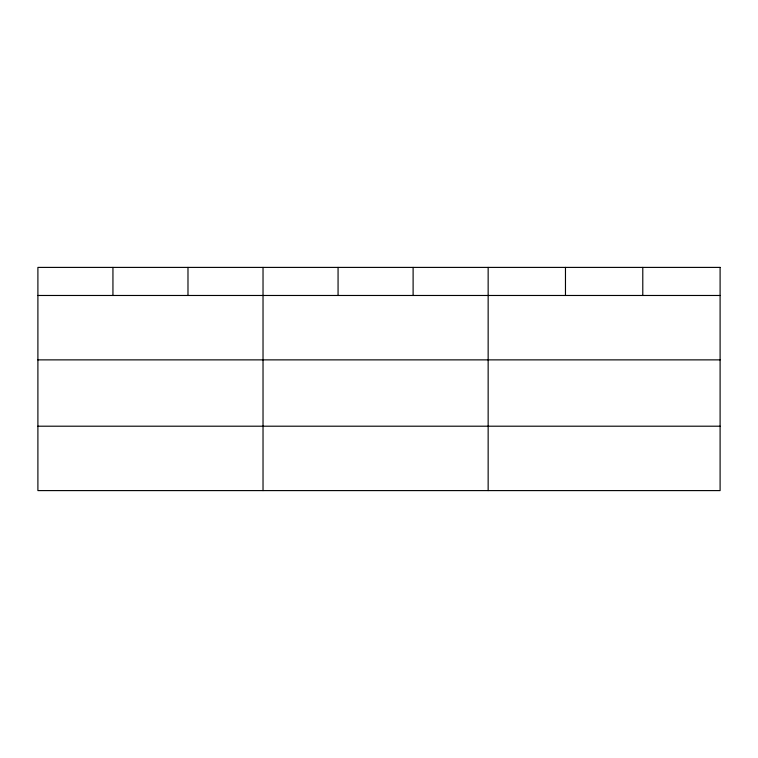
<?xml version="1.0" encoding="UTF-8"?>
<svg xmlns="http://www.w3.org/2000/svg" width="758" height="758" viewBox="0 0 758 758"><rect width="100%" height="100%" fill="white"/><g stroke="black" fill="none" stroke-linecap="round" stroke-linejoin="round"><path stroke-width="1.14" d="M37.9 295.478L720.1 295.478M37.9 359.87L720.1 359.87M37.9 426.204L720.1 426.204M642.784 267.403L642.784 295.478M565.468 267.403L565.468 295.478M488.152 267.403L488.152 490.597M413.11 267.403L413.11 295.478M338.068 267.403L338.068 295.478M263.026 267.403L263.026 490.597M187.984 267.403L187.984 295.478M112.942 267.403L112.942 295.478M720.1 267.403L37.9 267.403L37.9 490.597L720.1 490.597L720.1 267.403"/></g></svg>
